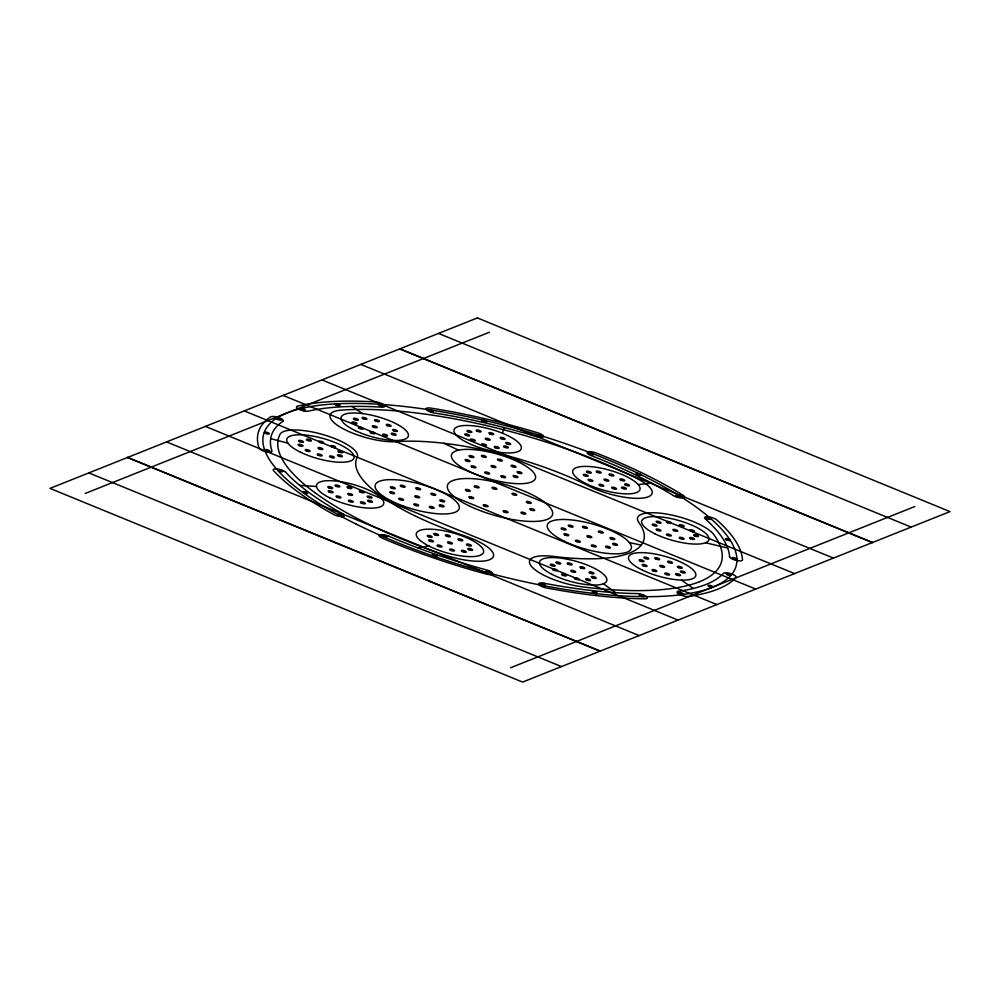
<?xml version="1.0" encoding="UTF-8"?>
<svg xmlns="http://www.w3.org/2000/svg" width="1000" height="1000" viewBox="0 0 1000 1000"><rect width="100%" height="100%" fill="white"/><g stroke="black" fill="none" stroke-linecap="round" stroke-linejoin="round"><path stroke-width="1.5" d="M502.55 433.288L503.988 427.525M85.25 493.45L489.4 332.238M510.6 667.763L914.75 506.55M417.875 547.9L428.725 545.938M638.175 484.588L651.675 483.125M397.562 506.675L403.488 506.1M299.713 485.363L316.475 486.512M629.338 542.55L641.25 545.1M705.55 542.762L727.663 547.987M270.663 438.638L287.913 443.162M438.537 333.425L911.15 527.1M399.963 348.8L872.575 542.487M399.675 348.913L872.288 542.6M360.825 364.412L833.438 558.1M321.975 379.913L794.587 573.587M283.125 395.412L755.738 589.087M244.262 410.913L716.875 604.587M205.413 426.413L678.025 620.087M166.562 441.9L639.175 635.588M127.713 457.4L600.325 651.087M127.425 457.512L600.037 651.2M88.85 472.9L561.462 666.575M443.8 443.263L458.562 450.188M352.013 406.45L362.663 413.6M681.45 580.087L693.225 588.475M603.438 583.725L615.612 592.688M477.388 317.925L50 488.4L522.612 682.075L950 511.6L477.388 317.925M699.55 581.7L699.362 581.775A229.95 68.763 15.6 0 1 582.925 586.95A40.325 12.062 15.6 0 1 532.225 567.225A40.325 12.062 15.6 0 1 553.85 556.45A149.3 44.65 15.6 0 0 638.888 522.525A40.325 12.062 15.6 0 1 665.825 513.938A40.325 12.062 15.6 0 1 713.913 534.7A229.95 68.763 15.6 0 1 699.55 581.7M485.675 425.387L485.25 425.288A229.95 68.763 15.6 0 0 341.025 410.15A40.325 12.062 15.6 0 0 341.662 427.95A40.325 12.062 15.6 0 0 396.788 441.662A149.3 44.65 15.6 0 1 589.175 486.2A40.325 12.062 15.6 0 0 643.9 497.912A40.325 12.062 15.6 0 0 637.337 478.738A229.95 68.763 15.6 0 0 485.675 425.387M315.325 492.962L315.087 492.788A229.95 68.763 15.6 0 1 280 434.35A40.325 12.062 15.6 0 1 324.125 434.913A40.325 12.062 15.6 0 1 357.163 457.375A149.3 44.65 15.6 0 0 464.275 535.737A40.325 12.062 15.6 0 1 492.4 558.013A40.325 12.062 15.6 0 1 444.988 555.037A229.95 68.763 15.6 0 1 315.325 492.962M678.462 591.3A237.537 71.037 15.6 0 0 723.375 573.375A6.7 2 15.6 0 1 731.175 573.812A6.7 2 15.6 0 1 735.987 577.525A250.95 75.05 15.6 0 1 688.538 596.45A6.7 2 15.6 0 1 679.425 594.45A6.7 2 15.6 0 1 678.462 591.3M543.888 583.225A237.537 71.037 15.6 0 0 637.025 593.562A6.7 2 15.6 0 1 646.087 596.287A6.7 2 15.6 0 1 644.762 598.85A250.95 75.05 15.6 0 1 546.362 587.925A6.7 2 15.6 0 1 538.763 584.362A6.7 2 15.6 0 1 543.888 583.225M388.75 536.2A237.537 71.037 15.6 0 0 486.538 569.975A6.7 2 15.6 0 1 492.625 573.7A6.7 2 15.6 0 1 485.775 573.925A250.95 75.05 15.6 0 1 382.463 538.25A6.7 2 15.6 0 1 379.938 534.788A6.7 2 15.6 0 1 388.75 536.2M285.725 472.287A237.537 71.037 15.6 0 0 342.45 513.675A6.7 2 15.6 0 1 342.713 516.675A6.7 2 15.6 0 1 333.55 514.45A250.95 75.05 15.6 0 1 273.625 470.725A6.7 2 15.6 0 1 277.35 468.988A6.7 2 15.6 0 1 285.725 472.287M282.863 421.3A237.537 71.037 15.6 0 0 271.962 450.962A6.7 2 15.6 0 1 266.275 451.825A6.7 2 15.6 0 1 259.088 448.188A250.95 75.05 15.6 0 1 270.6 416.863A6.7 2 15.6 0 1 278.837 417.65A6.7 2 15.6 0 1 282.863 421.3M381.8 407.15A237.537 71.037 15.6 0 0 308.3 411.15A6.7 2 15.6 0 1 299.325 409.475A6.7 2 15.6 0 1 297.488 406.138A250.95 75.05 15.6 0 1 375.125 401.912A6.7 2 15.6 0 1 384.012 404.862A6.7 2 15.6 0 1 381.8 407.15M535.962 436.488A237.537 71.037 15.6 0 0 434.363 413A6.7 2 15.6 0 1 426.3 409.575A6.7 2 15.6 0 1 430.662 408.088A250.95 75.05 15.6 0 1 538 432.9A6.7 2 15.6 0 1 543.375 436.637A6.7 2 15.6 0 1 535.962 436.488M673.225 495.5A237.537 71.037 15.6 0 0 591.038 455.513A6.7 2 15.6 0 1 587.663 451.938A6.7 2 15.6 0 1 596.175 453A250.95 75.05 15.6 0 1 683.012 495.25A6.7 2 15.6 0 1 682.375 498.013A6.7 2 15.6 0 1 673.225 495.5M729.55 556.663A237.537 71.037 15.6 0 0 705.225 518.862A6.7 2 15.6 0 1 708.112 516.812A6.7 2 15.6 0 1 716.812 519.938A250.95 75.05 15.6 0 1 742.513 559.862A6.7 2 15.6 0 1 736.15 560.363A6.7 2 15.6 0 1 729.55 556.663M562.525 575.2A2.537 0.762 15.6 0 0 566.5 575.712A2.537 0.762 15.6 0 0 563.188 574.025A2.537 0.762 15.6 0 0 562.525 575.2M580.775 567.9A2.537 0.762 15.6 0 0 584.75 568.413A2.537 0.762 15.6 0 0 581.438 566.725A2.537 0.762 15.6 0 0 580.775 567.9M556.788 563.188A2.537 0.762 15.6 0 0 560.75 563.688A2.537 0.762 15.6 0 0 557.438 562A2.537 0.762 15.6 0 0 556.788 563.188M553.337 570.025A2.537 0.762 15.6 0 0 557.312 570.538A2.537 0.762 15.6 0 0 553.987 568.85A2.537 0.762 15.6 0 0 553.337 570.025M589.975 573.075A2.537 0.762 15.6 0 0 593.938 573.587A2.537 0.762 15.6 0 0 590.625 571.9A2.537 0.762 15.6 0 0 589.975 573.075M551.138 565.438A2.537 0.762 15.6 0 0 555.112 565.95A2.537 0.762 15.6 0 0 551.8 564.263A2.537 0.762 15.6 0 0 551.138 565.438M592.163 577.675A2.537 0.762 15.6 0 0 596.138 578.188A2.537 0.762 15.6 0 0 592.825 576.487A2.537 0.762 15.6 0 0 592.163 577.675M575.2 578.987A2.537 0.762 15.6 0 0 579.175 579.5A2.537 0.762 15.6 0 0 575.862 577.8A2.537 0.762 15.6 0 0 575.2 578.987M568.1 564.125A2.537 0.762 15.6 0 0 572.075 564.637A2.537 0.762 15.6 0 0 568.763 562.938A2.537 0.762 15.6 0 0 568.1 564.125M571.65 571.55A2.537 0.762 15.6 0 0 575.625 572.062A2.537 0.762 15.6 0 0 572.312 570.375A2.537 0.762 15.6 0 0 571.65 571.55M586.525 579.925A2.537 0.762 15.6 0 0 590.5 580.438A2.537 0.762 15.6 0 0 587.175 578.75A2.537 0.762 15.6 0 0 586.525 579.925M552.05 574.4A34.875 10.425 15.6 0 0 606.5 581.4A34.875 10.425 15.6 0 0 561.038 558.2A34.875 10.425 15.6 0 0 552.05 574.4M593.337 592.888A2.537 0.762 15.6 0 0 597.188 593.275A2.537 0.762 15.6 0 0 593.7 591.613A2.537 0.762 15.6 0 0 593.337 592.888M527.35 502.675A2.537 0.762 15.6 0 0 531.225 503.1A2.537 0.762 15.6 0 0 527.775 501.425A2.537 0.762 15.6 0 0 527.35 502.675M642.537 570.175A34.875 10.425 15.6 0 0 695.725 575.913A34.875 10.425 15.6 0 0 648.312 553.038A34.875 10.425 15.6 0 0 642.537 570.175M681.425 572.35A2.537 0.762 15.6 0 0 685.3 572.762A2.537 0.762 15.6 0 0 681.85 571.1A2.537 0.762 15.6 0 0 681.425 572.35M660.763 566.65A2.537 0.762 15.6 0 0 664.638 567.075A2.537 0.762 15.6 0 0 661.175 565.4A2.537 0.762 15.6 0 0 660.763 566.65M644.912 558.375A2.537 0.762 15.6 0 0 648.8 558.8A2.537 0.762 15.6 0 0 645.337 557.125A2.537 0.762 15.6 0 0 644.912 558.375M676.6 574.925A2.537 0.762 15.6 0 0 680.475 575.35A2.537 0.762 15.6 0 0 677.025 573.675A2.537 0.762 15.6 0 0 676.6 574.925M678.363 567.587A2.537 0.762 15.6 0 0 682.237 568.013A2.537 0.762 15.6 0 0 678.775 566.337A2.537 0.762 15.6 0 0 678.363 567.587M643.162 565.712A2.537 0.762 15.6 0 0 647.038 566.125A2.537 0.762 15.6 0 0 643.587 564.462A2.537 0.762 15.6 0 0 643.162 565.712M668.562 562.475A2.537 0.762 15.6 0 0 672.45 562.9A2.537 0.762 15.6 0 0 668.988 561.225A2.537 0.762 15.6 0 0 668.562 562.475M652.95 570.825A2.537 0.762 15.6 0 0 656.838 571.25A2.537 0.762 15.6 0 0 653.375 569.575A2.537 0.762 15.6 0 0 652.95 570.825M640.1 560.962A2.537 0.762 15.6 0 0 643.975 561.375A2.537 0.762 15.6 0 0 640.512 559.712A2.537 0.762 15.6 0 0 640.1 560.962M655.788 558.962A2.537 0.762 15.6 0 0 659.675 559.375A2.537 0.762 15.6 0 0 656.213 557.712A2.537 0.762 15.6 0 0 655.788 558.962M665.725 574.35A2.537 0.762 15.6 0 0 669.6 574.763A2.537 0.762 15.6 0 0 666.15 573.1A2.537 0.762 15.6 0 0 665.725 574.35M469.263 505.925A54.488 16.287 15.6 0 0 552.4 514.913A54.488 16.287 15.6 0 0 478.35 479.162A54.488 16.287 15.6 0 0 469.263 505.925M521.912 513.425A2.537 0.762 15.6 0 0 525.788 513.85A2.537 0.762 15.6 0 0 522.337 512.175A2.537 0.762 15.6 0 0 521.912 513.425M466.35 490.662A2.537 0.762 15.6 0 0 470.238 491.087A2.537 0.762 15.6 0 0 466.775 489.412A2.537 0.762 15.6 0 0 466.35 490.662M530.775 509.888A2.537 0.762 15.6 0 0 534.663 510.312A2.537 0.762 15.6 0 0 531.2 508.638A2.537 0.762 15.6 0 0 530.775 509.888M493.013 488.612A2.537 0.762 15.6 0 0 496.887 489.025A2.537 0.762 15.6 0 0 493.438 487.362A2.537 0.762 15.6 0 0 493.013 488.612M484.212 506A2.537 0.762 15.6 0 0 488.088 506.425A2.537 0.762 15.6 0 0 484.637 504.75A2.537 0.762 15.6 0 0 484.212 506M504.125 511.95A2.537 0.762 15.6 0 0 508 512.362A2.537 0.762 15.6 0 0 504.55 510.7A2.537 0.762 15.6 0 0 504.125 511.95M475.225 487.125A2.537 0.762 15.6 0 0 479.1 487.537A2.537 0.762 15.6 0 0 475.65 485.875A2.537 0.762 15.6 0 0 475.225 487.125M512.925 494.55A2.537 0.762 15.6 0 0 516.8 494.975A2.537 0.762 15.6 0 0 513.35 493.3A2.537 0.762 15.6 0 0 512.925 494.55M469.787 497.875A2.537 0.762 15.6 0 0 473.663 498.288A2.537 0.762 15.6 0 0 470.213 496.625A2.537 0.762 15.6 0 0 469.787 497.875M356.375 524.212A245.275 73.35 15.6 0 0 735.037 569A245.275 73.35 15.6 0 0 408.237 406.925A245.275 73.35 15.6 0 0 356.375 524.212M429.487 541.05A2.537 0.762 15.6 0 0 433.438 541.538A2.537 0.762 15.6 0 0 430.075 539.85A2.537 0.762 15.6 0 0 429.487 541.05M467.388 545.25A2.537 0.762 15.6 0 0 471.325 545.737A2.537 0.762 15.6 0 0 467.975 544.05A2.537 0.762 15.6 0 0 467.388 545.25M446.312 536.013A2.537 0.762 15.6 0 0 450.262 536.5A2.537 0.762 15.6 0 0 446.912 534.812A2.537 0.762 15.6 0 0 446.312 536.013M428.175 536.638A2.537 0.762 15.6 0 0 432.125 537.125A2.537 0.762 15.6 0 0 428.762 535.438A2.537 0.762 15.6 0 0 428.175 536.638M468.7 549.663A2.537 0.762 15.6 0 0 472.638 550.138A2.537 0.762 15.6 0 0 469.288 548.462A2.537 0.762 15.6 0 0 468.7 549.663M434.613 534.712A2.537 0.762 15.6 0 0 438.55 535.2A2.537 0.762 15.6 0 0 435.2 533.513A2.537 0.762 15.6 0 0 434.613 534.712M462.262 551.575A2.537 0.762 15.6 0 0 466.213 552.062A2.537 0.762 15.6 0 0 462.85 550.375A2.537 0.762 15.6 0 0 462.262 551.575M438.038 546.263A2.537 0.762 15.6 0 0 441.987 546.75A2.537 0.762 15.6 0 0 438.625 545.062A2.537 0.762 15.6 0 0 438.038 546.263M458.837 540.037A2.537 0.762 15.6 0 0 462.788 540.525A2.537 0.762 15.6 0 0 459.425 538.837A2.537 0.762 15.6 0 0 458.837 540.037M448.438 543.15A2.537 0.762 15.6 0 0 452.388 543.638A2.537 0.762 15.6 0 0 449.025 541.95A2.537 0.762 15.6 0 0 448.438 543.15M450.55 550.288A2.537 0.762 15.6 0 0 454.5 550.763A2.537 0.762 15.6 0 0 451.15 549.087A2.537 0.762 15.6 0 0 450.55 550.288M429.225 546.188A34.875 10.425 15.6 0 0 483.325 552.825A34.875 10.425 15.6 0 0 437.3 529.712A34.875 10.425 15.6 0 0 429.225 546.188M329.825 497.9A34.875 10.425 15.6 0 0 383.575 504.175A34.875 10.425 15.6 0 0 336.975 481.163A34.875 10.425 15.6 0 0 329.825 497.9M337.013 497.225A2.537 0.762 15.6 0 0 340.938 497.675A2.537 0.762 15.6 0 0 337.537 496A2.537 0.762 15.6 0 0 337.013 497.225M348.638 494.663A2.537 0.762 15.6 0 0 352.562 495.125A2.537 0.762 15.6 0 0 349.162 493.45A2.537 0.762 15.6 0 0 348.638 494.663M368.125 497.337A2.537 0.762 15.6 0 0 372.05 497.788A2.537 0.762 15.6 0 0 368.65 496.112A2.537 0.762 15.6 0 0 368.125 497.337M329.15 492A2.537 0.762 15.6 0 0 333.075 492.463A2.537 0.762 15.6 0 0 329.675 490.775A2.537 0.762 15.6 0 0 329.15 492M349.312 501.463A2.537 0.762 15.6 0 0 353.237 501.925A2.537 0.762 15.6 0 0 349.837 500.25A2.537 0.762 15.6 0 0 349.312 501.463M347.962 487.863A2.537 0.762 15.6 0 0 351.887 488.325A2.537 0.762 15.6 0 0 348.488 486.65A2.537 0.762 15.6 0 0 347.962 487.863M361.362 503.113A2.537 0.762 15.6 0 0 365.275 503.575A2.537 0.762 15.6 0 0 361.887 501.887A2.537 0.762 15.6 0 0 361.362 503.113M335.925 486.213A2.537 0.762 15.6 0 0 339.837 486.675A2.537 0.762 15.6 0 0 336.438 485A2.537 0.762 15.6 0 0 335.925 486.213M360.262 492.113A2.537 0.762 15.6 0 0 364.188 492.562A2.537 0.762 15.6 0 0 360.788 490.887A2.537 0.762 15.6 0 0 360.262 492.113M368.55 501.538A2.537 0.762 15.6 0 0 372.463 501.987A2.537 0.762 15.6 0 0 369.062 500.312A2.537 0.762 15.6 0 0 368.55 501.538M328.738 487.8A2.537 0.762 15.6 0 0 332.65 488.25A2.537 0.762 15.6 0 0 329.263 486.575A2.537 0.762 15.6 0 0 328.738 487.8M300.55 452.225A34.875 10.425 15.6 0 0 353.938 458.137A34.875 10.425 15.6 0 0 306.788 435.213A34.875 10.425 15.6 0 0 300.55 452.225M299.05 445.575A2.537 0.762 15.6 0 0 302.938 446.012A2.537 0.762 15.6 0 0 299.5 444.338A2.537 0.762 15.6 0 0 299.05 445.575M318.975 448.8A2.537 0.762 15.6 0 0 322.863 449.225A2.537 0.762 15.6 0 0 319.425 447.562A2.537 0.762 15.6 0 0 318.975 448.8M338.425 455.988A2.537 0.762 15.6 0 0 342.325 456.425A2.537 0.762 15.6 0 0 338.888 454.75A2.537 0.762 15.6 0 0 338.425 455.988M299.525 441.6A2.537 0.762 15.6 0 0 303.412 442.038A2.537 0.762 15.6 0 0 299.975 440.363A2.537 0.762 15.6 0 0 299.525 441.6M306.188 450.788A2.537 0.762 15.6 0 0 310.075 451.213A2.537 0.762 15.6 0 0 306.637 449.55A2.537 0.762 15.6 0 0 306.188 450.788M331.763 446.812A2.537 0.762 15.6 0 0 335.662 447.238A2.537 0.762 15.6 0 0 332.225 445.575A2.537 0.762 15.6 0 0 331.763 446.812M318.2 455.225A2.537 0.762 15.6 0 0 322.1 455.662A2.537 0.762 15.6 0 0 318.663 453.988A2.537 0.762 15.6 0 0 318.2 455.225M319.75 442.362A2.537 0.762 15.6 0 0 323.638 442.8A2.537 0.762 15.6 0 0 320.2 441.125A2.537 0.762 15.6 0 0 319.75 442.362M338.9 452.013A2.537 0.762 15.6 0 0 342.8 452.45A2.537 0.762 15.6 0 0 339.363 450.775A2.537 0.762 15.6 0 0 338.9 452.013M330.525 457.225A2.537 0.762 15.6 0 0 334.412 457.65A2.537 0.762 15.6 0 0 330.975 455.975A2.537 0.762 15.6 0 0 330.525 457.225M307.425 440.375A2.537 0.762 15.6 0 0 311.325 440.8A2.537 0.762 15.6 0 0 307.887 439.137A2.537 0.762 15.6 0 0 307.425 440.375M690.575 538.763A2.537 0.762 15.6 0 0 694.475 539.2A2.537 0.762 15.6 0 0 691.062 537.525A2.537 0.762 15.6 0 0 690.575 538.763M657.1 522.487A2.537 0.762 15.6 0 0 661 522.938A2.537 0.762 15.6 0 0 657.588 521.263A2.537 0.762 15.6 0 0 657.1 522.487M657.05 530.275A2.537 0.762 15.6 0 0 660.95 530.712A2.537 0.762 15.6 0 0 657.537 529.038A2.537 0.762 15.6 0 0 657.05 530.275M680.188 538.538A2.537 0.762 15.6 0 0 684.1 538.987A2.537 0.762 15.6 0 0 680.675 537.312A2.537 0.762 15.6 0 0 680.188 538.538M667.475 522.7A2.537 0.762 15.6 0 0 671.388 523.15A2.537 0.762 15.6 0 0 667.962 521.475A2.537 0.762 15.6 0 0 667.475 522.7M667.387 535.3A2.537 0.762 15.6 0 0 671.287 535.737A2.537 0.762 15.6 0 0 667.875 534.062A2.537 0.762 15.6 0 0 667.387 535.3M680.288 525.95A2.537 0.762 15.6 0 0 684.188 526.388A2.537 0.762 15.6 0 0 680.775 524.712A2.537 0.762 15.6 0 0 680.288 525.95M694.55 535.875A2.537 0.762 15.6 0 0 698.462 536.312A2.537 0.762 15.6 0 0 695.037 534.637A2.537 0.762 15.6 0 0 694.55 535.875M653.112 525.375A2.537 0.762 15.6 0 0 657.025 525.825A2.537 0.762 15.6 0 0 653.6 524.15A2.537 0.762 15.6 0 0 653.112 525.375M673.838 530.625A2.537 0.762 15.6 0 0 677.738 531.062A2.537 0.762 15.6 0 0 674.325 529.388A2.537 0.762 15.6 0 0 673.838 530.625M690.625 530.975A2.537 0.762 15.6 0 0 694.525 531.425A2.537 0.762 15.6 0 0 691.112 529.75A2.537 0.762 15.6 0 0 690.625 530.975M655.212 533.95A34.875 10.425 15.6 0 0 708.775 540.05A34.875 10.425 15.6 0 0 661.9 517.075A34.875 10.425 15.6 0 0 655.212 533.95M375.55 420.975A2.537 0.762 15.6 0 0 379.412 421.375A2.537 0.762 15.6 0 0 375.938 419.712A2.537 0.762 15.6 0 0 375.55 420.975M371.125 433.05A2.537 0.762 15.6 0 0 374.988 433.45A2.537 0.762 15.6 0 0 371.512 431.788A2.537 0.762 15.6 0 0 371.125 433.05M392.25 434.5A2.537 0.762 15.6 0 0 396.112 434.9A2.537 0.762 15.6 0 0 392.638 433.237A2.537 0.762 15.6 0 0 392.25 434.5M387.238 425.6A2.537 0.762 15.6 0 0 391.1 426.012A2.537 0.762 15.6 0 0 387.625 424.35A2.537 0.762 15.6 0 0 387.238 425.6M359.438 428.425A2.537 0.762 15.6 0 0 363.3 428.825A2.537 0.762 15.6 0 0 359.825 427.163A2.537 0.762 15.6 0 0 359.438 428.425M393.612 430.763A2.537 0.762 15.6 0 0 397.475 431.175A2.537 0.762 15.6 0 0 394 429.513A2.537 0.762 15.6 0 0 393.612 430.763M353.062 423.263A2.537 0.762 15.6 0 0 356.925 423.663A2.537 0.762 15.6 0 0 353.45 422A2.537 0.762 15.6 0 0 353.062 423.263M363.013 418.65A2.537 0.762 15.6 0 0 366.875 419.062A2.537 0.762 15.6 0 0 363.4 417.4A2.537 0.762 15.6 0 0 363.013 418.65M383.65 435.375A2.537 0.762 15.6 0 0 387.525 435.775A2.537 0.762 15.6 0 0 384.038 434.113A2.537 0.762 15.6 0 0 383.65 435.375M373.338 427.013A2.537 0.762 15.6 0 0 377.2 427.413A2.537 0.762 15.6 0 0 373.725 425.75A2.537 0.762 15.6 0 0 373.338 427.013M354.425 419.525A2.537 0.762 15.6 0 0 358.288 419.938A2.537 0.762 15.6 0 0 354.812 418.263A2.537 0.762 15.6 0 0 354.425 419.525M355.312 430.637A34.875 10.425 15.6 0 0 408.312 436.188A34.875 10.425 15.6 0 0 360.625 413.363A34.875 10.425 15.6 0 0 355.312 430.637M466.75 442.388A34.875 10.425 15.6 0 0 521.025 449.212A34.875 10.425 15.6 0 0 475.275 426.05A34.875 10.425 15.6 0 0 466.75 442.388M477.113 431.188A2.537 0.762 15.6 0 0 481.075 431.688A2.537 0.762 15.6 0 0 477.738 430A2.537 0.762 15.6 0 0 477.113 431.188M486.163 439.45A2.537 0.762 15.6 0 0 490.112 439.938A2.537 0.762 15.6 0 0 486.775 438.25A2.537 0.762 15.6 0 0 486.163 439.45M482.512 445.05A2.537 0.762 15.6 0 0 486.475 445.55A2.537 0.762 15.6 0 0 483.137 443.862A2.537 0.762 15.6 0 0 482.512 445.05M489.8 433.837A2.537 0.762 15.6 0 0 493.762 434.338A2.537 0.762 15.6 0 0 490.425 432.65A2.537 0.762 15.6 0 0 489.8 433.837M467.887 431.7A2.537 0.762 15.6 0 0 471.85 432.2A2.537 0.762 15.6 0 0 468.512 430.513A2.537 0.762 15.6 0 0 467.887 431.7M504.438 447.188A2.537 0.762 15.6 0 0 508.387 447.688A2.537 0.762 15.6 0 0 505.05 446A2.537 0.762 15.6 0 0 504.438 447.188M465.637 435.175A2.537 0.762 15.6 0 0 469.588 435.662A2.537 0.762 15.6 0 0 466.262 433.975A2.537 0.762 15.6 0 0 465.637 435.175M506.688 443.713A2.537 0.762 15.6 0 0 510.637 444.212A2.537 0.762 15.6 0 0 507.3 442.525A2.537 0.762 15.6 0 0 506.688 443.713M495.2 447.7A2.537 0.762 15.6 0 0 499.162 448.188A2.537 0.762 15.6 0 0 495.825 446.5A2.537 0.762 15.6 0 0 495.2 447.7M471.225 440.275A2.537 0.762 15.6 0 0 475.175 440.763A2.537 0.762 15.6 0 0 471.85 439.075A2.537 0.762 15.6 0 0 471.225 440.275M501.1 438.625A2.537 0.762 15.6 0 0 505.05 439.113A2.537 0.762 15.6 0 0 501.712 437.425A2.537 0.762 15.6 0 0 501.1 438.625M585.862 483.525A34.875 10.425 15.6 0 0 639.8 489.988A34.875 10.425 15.6 0 0 593.475 466.912A34.875 10.425 15.6 0 0 585.862 483.525M609.938 475.238A2.537 0.762 15.6 0 0 613.875 475.7A2.537 0.762 15.6 0 0 610.5 474.025A2.537 0.762 15.6 0 0 609.938 475.238M604.888 480.387A2.537 0.762 15.6 0 0 608.812 480.863A2.537 0.762 15.6 0 0 605.438 479.175A2.537 0.762 15.6 0 0 604.888 480.387M588.987 480.625A2.537 0.762 15.6 0 0 592.913 481.1A2.537 0.762 15.6 0 0 589.538 479.412A2.537 0.762 15.6 0 0 588.987 480.625M620.788 480.15A2.537 0.762 15.6 0 0 624.725 480.625A2.537 0.762 15.6 0 0 621.337 478.938A2.537 0.762 15.6 0 0 620.788 480.15M597.163 472.287A2.537 0.762 15.6 0 0 601.1 472.75A2.537 0.762 15.6 0 0 597.725 471.075A2.537 0.762 15.6 0 0 597.163 472.287M612.6 488.488A2.537 0.762 15.6 0 0 616.538 488.963A2.537 0.762 15.6 0 0 613.162 487.275A2.537 0.762 15.6 0 0 612.6 488.488M587.337 472.425A2.537 0.762 15.6 0 0 591.275 472.9A2.537 0.762 15.6 0 0 587.9 471.225A2.537 0.762 15.6 0 0 587.337 472.425M622.438 488.35A2.537 0.762 15.6 0 0 626.362 488.812A2.537 0.762 15.6 0 0 622.987 487.137A2.537 0.762 15.6 0 0 622.438 488.35M599.825 485.538A2.537 0.762 15.6 0 0 603.763 486.012A2.537 0.762 15.6 0 0 600.388 484.338A2.537 0.762 15.6 0 0 599.825 485.538M584.212 475.613A2.537 0.762 15.6 0 0 588.15 476.087A2.537 0.762 15.6 0 0 584.763 474.4A2.537 0.762 15.6 0 0 584.212 475.613M625.562 485.163A2.537 0.762 15.6 0 0 629.487 485.625A2.537 0.762 15.6 0 0 626.112 483.95A2.537 0.762 15.6 0 0 625.562 485.163M468.888 471.287A43.587 13.037 15.6 0 0 535.4 478.475A43.587 13.037 15.6 0 0 476.163 449.875A43.587 13.037 15.6 0 0 468.888 471.287M485.675 473.288A2.537 0.762 15.6 0 0 489.562 473.713A2.537 0.762 15.6 0 0 486.1 472.038A2.537 0.762 15.6 0 0 485.675 473.288M498.425 460.35A2.537 0.762 15.6 0 0 502.3 460.775A2.537 0.762 15.6 0 0 498.85 459.1A2.537 0.762 15.6 0 0 498.425 460.35M518.025 472.825A2.537 0.762 15.6 0 0 521.9 473.237A2.537 0.762 15.6 0 0 518.45 471.575A2.537 0.762 15.6 0 0 518.025 472.825M492.05 466.825A2.537 0.762 15.6 0 0 495.925 467.238A2.537 0.762 15.6 0 0 492.475 465.575A2.537 0.762 15.6 0 0 492.05 466.825M482.375 456.637A2.537 0.762 15.6 0 0 486.25 457.062A2.537 0.762 15.6 0 0 482.8 455.387A2.537 0.762 15.6 0 0 482.375 456.637M512.038 466.525A2.537 0.762 15.6 0 0 515.925 466.95A2.537 0.762 15.6 0 0 512.463 465.288A2.537 0.762 15.6 0 0 512.038 466.525M472.062 467.113A2.537 0.762 15.6 0 0 475.938 467.525A2.537 0.762 15.6 0 0 472.488 465.863A2.537 0.762 15.6 0 0 472.062 467.113M514.087 476.825A2.537 0.762 15.6 0 0 517.962 477.238A2.537 0.762 15.6 0 0 514.513 475.575A2.537 0.762 15.6 0 0 514.087 476.825M501.725 477A2.537 0.762 15.6 0 0 505.613 477.425A2.537 0.762 15.6 0 0 502.15 475.75A2.537 0.762 15.6 0 0 501.725 477M470.012 456.825A2.537 0.762 15.6 0 0 473.9 457.238A2.537 0.762 15.6 0 0 470.438 455.575A2.537 0.762 15.6 0 0 470.012 456.825M466.075 460.825A2.537 0.762 15.6 0 0 469.963 461.238A2.537 0.762 15.6 0 0 466.5 459.575A2.537 0.762 15.6 0 0 466.075 460.825M391 500.75A43.587 13.037 15.6 0 0 458.875 509.312A43.587 13.037 15.6 0 0 401.725 480.35A43.587 13.037 15.6 0 0 391 500.75M440.712 501.087A2.537 0.762 15.6 0 0 444.675 501.587A2.537 0.762 15.6 0 0 441.337 499.9A2.537 0.762 15.6 0 0 440.712 501.087M390.625 492.987A2.537 0.762 15.6 0 0 394.588 493.488A2.537 0.762 15.6 0 0 391.25 491.8A2.537 0.762 15.6 0 0 390.625 492.987M401.175 486.45A2.537 0.762 15.6 0 0 405.138 486.95A2.537 0.762 15.6 0 0 401.8 485.262A2.537 0.762 15.6 0 0 401.175 486.45M415.675 497.038A2.537 0.762 15.6 0 0 419.625 497.537A2.537 0.762 15.6 0 0 416.3 495.85A2.537 0.762 15.6 0 0 415.675 497.038M399.588 499.525A2.537 0.762 15.6 0 0 403.537 500.025A2.537 0.762 15.6 0 0 400.213 498.338A2.537 0.762 15.6 0 0 399.588 499.525M391.238 487.987A2.537 0.762 15.6 0 0 395.188 488.488A2.537 0.762 15.6 0 0 391.863 486.8A2.537 0.762 15.6 0 0 391.238 487.987M440.1 506.075A2.537 0.762 15.6 0 0 444.062 506.575A2.537 0.762 15.6 0 0 440.725 504.888A2.537 0.762 15.6 0 0 440.1 506.075M416.662 488.963A2.537 0.762 15.6 0 0 420.613 489.462A2.537 0.762 15.6 0 0 417.287 487.762A2.537 0.762 15.6 0 0 416.662 488.963M431.763 494.55A2.537 0.762 15.6 0 0 435.712 495.05A2.537 0.762 15.6 0 0 432.388 493.363A2.537 0.762 15.6 0 0 431.763 494.55M414.688 505.112A2.537 0.762 15.6 0 0 418.638 505.613A2.537 0.762 15.6 0 0 415.312 503.925A2.537 0.762 15.6 0 0 414.688 505.112M430.163 507.612A2.537 0.762 15.6 0 0 434.125 508.113A2.537 0.762 15.6 0 0 430.788 506.425A2.537 0.762 15.6 0 0 430.163 507.612M563.913 541A43.587 13.037 15.6 0 0 631.125 548.862A43.587 13.037 15.6 0 0 572.913 520.087A43.587 13.037 15.6 0 0 563.913 541M569.163 526.388A2.537 0.762 15.6 0 0 573.088 526.838A2.537 0.762 15.6 0 0 569.688 525.163A2.537 0.762 15.6 0 0 569.163 526.388M606.5 547.425A2.537 0.762 15.6 0 0 610.425 547.888A2.537 0.762 15.6 0 0 607.025 546.2A2.537 0.762 15.6 0 0 606.5 547.425M576.35 541.487A2.537 0.762 15.6 0 0 580.275 541.938A2.537 0.762 15.6 0 0 576.875 540.262A2.537 0.762 15.6 0 0 576.35 541.487M587.837 536.9A2.537 0.762 15.6 0 0 591.75 537.362A2.537 0.762 15.6 0 0 588.362 535.688A2.537 0.762 15.6 0 0 587.837 536.9M613.6 544.6A2.537 0.762 15.6 0 0 617.525 545.05A2.537 0.762 15.6 0 0 614.125 543.375A2.537 0.762 15.6 0 0 613.6 544.6M592.275 546.237A2.537 0.762 15.6 0 0 596.2 546.7A2.537 0.762 15.6 0 0 592.8 545.013A2.537 0.762 15.6 0 0 592.275 546.237M583.387 527.575A2.537 0.762 15.6 0 0 587.312 528.025A2.537 0.762 15.6 0 0 583.913 526.35A2.537 0.762 15.6 0 0 583.387 527.575M564.812 534.975A2.537 0.762 15.6 0 0 568.737 535.438A2.537 0.762 15.6 0 0 565.337 533.763A2.537 0.762 15.6 0 0 564.812 534.975M562.062 529.212A2.537 0.762 15.6 0 0 565.988 529.675A2.537 0.762 15.6 0 0 562.587 527.987A2.537 0.762 15.6 0 0 562.062 529.212M610.85 538.825A2.537 0.762 15.6 0 0 614.775 539.288A2.537 0.762 15.6 0 0 611.375 537.6A2.537 0.762 15.6 0 0 610.85 538.825M599.312 532.325A2.537 0.762 15.6 0 0 603.237 532.788A2.537 0.762 15.6 0 0 599.837 531.1A2.537 0.762 15.6 0 0 599.312 532.325M709.038 586.525A2.537 0.762 15.6 0 0 712.913 586.95A2.537 0.762 15.6 0 0 709.463 585.275A2.537 0.762 15.6 0 0 709.038 586.525M727.113 574.637A2.537 0.762 15.6 0 0 731.075 575.15A2.537 0.762 15.6 0 0 727.763 573.45A2.537 0.762 15.6 0 0 727.113 574.637M733 558.8A2.537 0.762 15.6 0 0 736.938 559.275A2.537 0.762 15.6 0 0 733.575 557.6A2.537 0.762 15.6 0 0 733 558.8M726.25 539.812A2.537 0.762 15.6 0 0 730.163 540.262A2.537 0.762 15.6 0 0 726.75 538.587A2.537 0.762 15.6 0 0 726.25 539.812M707.225 518.688A2.537 0.762 15.6 0 0 711.1 519.1A2.537 0.762 15.6 0 0 707.638 517.438A2.537 0.762 15.6 0 0 707.225 518.688M679.475 593.7A2.537 0.762 15.6 0 0 683.388 594.15A2.537 0.762 15.6 0 0 679.975 592.475A2.537 0.762 15.6 0 0 679.475 593.7M640.15 595.837A2.537 0.762 15.6 0 0 644.1 596.312A2.537 0.762 15.6 0 0 640.738 594.637A2.537 0.762 15.6 0 0 640.15 595.837M541.275 584.875A2.537 0.762 15.6 0 0 545.163 585.3A2.537 0.762 15.6 0 0 541.712 583.625A2.537 0.762 15.6 0 0 541.275 584.875M482.812 421.375A2.537 0.762 15.6 0 0 486.775 421.875A2.537 0.762 15.6 0 0 483.438 420.188A2.537 0.762 15.6 0 0 482.812 421.375M429.312 411.05A2.537 0.762 15.6 0 0 433.237 411.512A2.537 0.762 15.6 0 0 429.862 409.837A2.537 0.762 15.6 0 0 429.312 411.05M379.538 405.525A2.537 0.762 15.6 0 0 383.438 405.962A2.537 0.762 15.6 0 0 380.012 404.3A2.537 0.762 15.6 0 0 379.538 405.525M336.188 405.125A2.537 0.762 15.6 0 0 340.05 405.525A2.537 0.762 15.6 0 0 336.575 403.862A2.537 0.762 15.6 0 0 336.188 405.125M301.438 409.775A2.537 0.762 15.6 0 0 305.387 410.262A2.537 0.762 15.6 0 0 302.05 408.575A2.537 0.762 15.6 0 0 301.438 409.775M537.312 436.012A2.537 0.762 15.6 0 0 541.175 436.425A2.537 0.762 15.6 0 0 537.712 434.762A2.537 0.762 15.6 0 0 537.312 436.012M589.562 454.062A2.537 0.762 15.6 0 0 593.475 454.5A2.537 0.762 15.6 0 0 590.05 452.825A2.537 0.762 15.6 0 0 589.562 454.062M636.912 474.588A2.537 0.762 15.6 0 0 640.85 475.062A2.537 0.762 15.6 0 0 637.475 473.375A2.537 0.762 15.6 0 0 636.912 474.588M676.812 496.5A2.537 0.762 15.6 0 0 680.775 497.013A2.537 0.762 15.6 0 0 677.45 495.312A2.537 0.762 15.6 0 0 676.812 496.5M303.7 492.863A2.537 0.762 15.6 0 0 307.625 493.312A2.537 0.762 15.6 0 0 304.225 491.637A2.537 0.762 15.6 0 0 303.7 492.863M339.1 515.062A2.537 0.762 15.6 0 0 342.987 515.487A2.537 0.762 15.6 0 0 339.538 513.812A2.537 0.762 15.6 0 0 339.1 515.062M383.088 536.462A2.537 0.762 15.6 0 0 386.95 536.862A2.537 0.762 15.6 0 0 383.462 535.2A2.537 0.762 15.6 0 0 383.088 536.462M433.162 555.85A2.537 0.762 15.6 0 0 437.113 556.337A2.537 0.762 15.6 0 0 433.762 554.65A2.537 0.762 15.6 0 0 433.162 555.85M486.9 572.3A2.537 0.762 15.6 0 0 490.825 572.762A2.537 0.762 15.6 0 0 487.425 571.075A2.537 0.762 15.6 0 0 486.9 572.3M278.812 471.062A2.537 0.762 15.6 0 0 282.762 471.55A2.537 0.762 15.6 0 0 279.413 469.862A2.537 0.762 15.6 0 0 278.812 471.062M265.9 450.9A2.537 0.762 15.6 0 0 269.762 451.3A2.537 0.762 15.6 0 0 266.275 449.637A2.537 0.762 15.6 0 0 265.9 450.9M265.387 433.325A2.537 0.762 15.6 0 0 269.288 433.762A2.537 0.762 15.6 0 0 265.85 432.088A2.537 0.762 15.6 0 0 265.387 433.325M277.462 419.375A2.537 0.762 15.6 0 0 281.388 419.837A2.537 0.762 15.6 0 0 277.987 418.15A2.537 0.762 15.6 0 0 277.462 419.375"/></g></svg>
